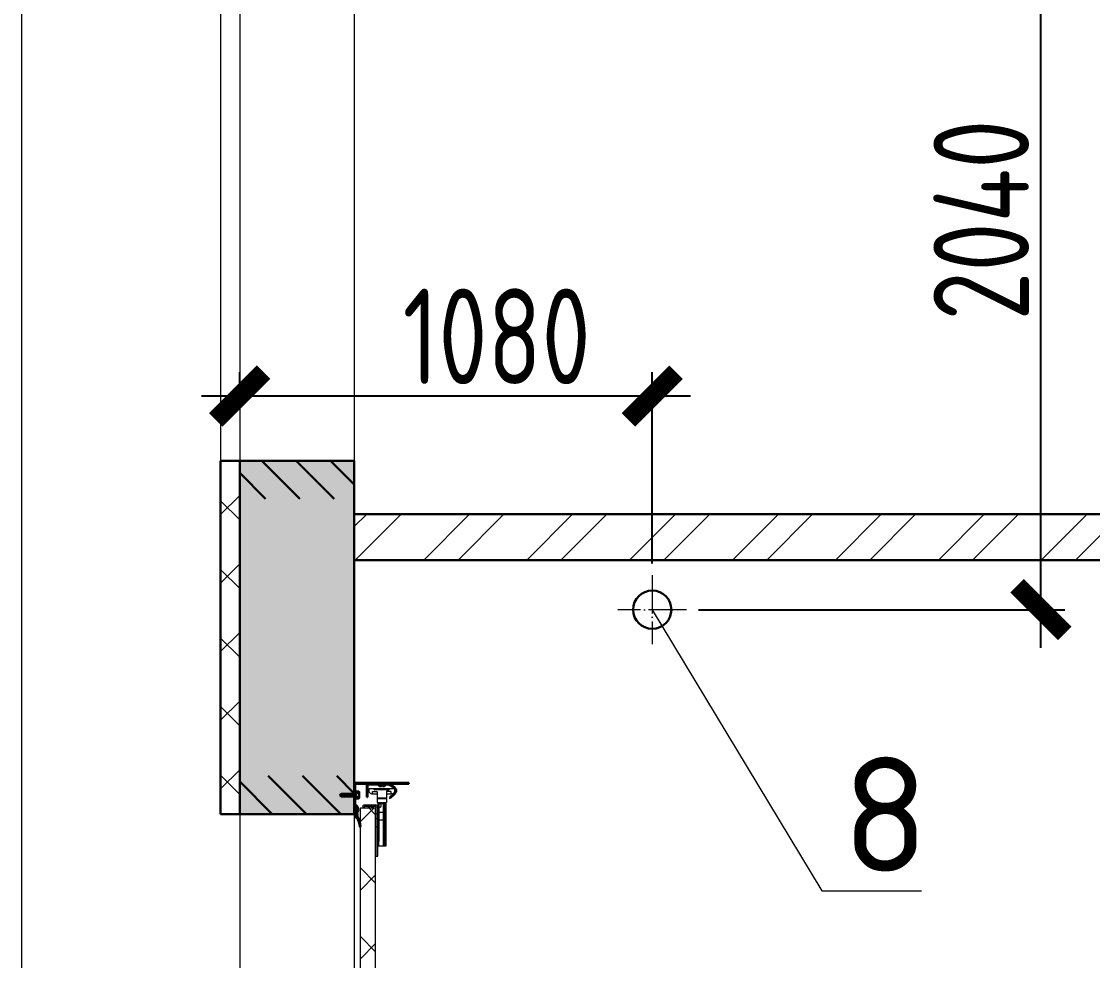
# Model space of a CAD drawing. Extents: x -965262 to 1142518, y -357520 to 71675.
# Drawn here: x 401766 to 404570, y -221560 to -219101 of the extents above; entities that cross this region are included whole.
import ezdxf

# ---------------------------------------------------------------- set-up
doc = ezdxf.new("R2010")
doc.units = 0
doc.header["$LTSCALE"] = 10
doc.linetypes.add('DOTE', pattern=[2.42, 2, -0.2, 0.02, -0.2])
doc.layers.get('0').update_dxf_attribs({"linetype": 'CONTINUOUS', "lineweight": 30})
doc.layers.get('Defpoints').update_dxf_attribs({"linetype": 'CONTINUOUS'})
doc.layers.add('DOTE', color=7, linetype='DOTE', lineweight=9)
doc.styles.add('GOST 2.304', font='isocpeur.ttf', dxfattribs={"width": 0.75, "height": 250})
doc.styles.get("Standard").update_dxf_attribs({"font": 'isocpeur.ttf', "height": 300})
doc.dimstyles.new('SPDS', dxfattribs={"dimscale": 50, "dimtxt": 2.5, "dimasz": 2.5, "dimexe": 1.25, "dimexo": 0.625, "dimtad": 1, "dimdec": 0, "dimrnd": 0.001, "dimtxsty": 'GOST 2.304', "dimblk": 'ARCHTICK', "dimblk1": 'ARCHTICK', "dimblk2": 'ARCHTICK', "dimcen": 2.5, "dimdle": 2, "dimadec": 0, "dimazin": 2, "dimtfac": 0.75, "dimtdec": 4, "dimtmove": 1, "dimatfit": 3, "dimfxl": 1, "dimtolj": 1, "dimarcsym": 0})
pattern_1 = [(135, (-398536.334, -312226.585), (-44.9012806, -44.9012806), [])]

# ---------------------------------------------------------------- blocks, each defined once
blk = doc.blocks.new('anchor.bolt')
for p, q in [((-0.07, 0), (-0.07, -0.721)), ((0.07, 0), (0.07, -0.058)), ((-0.098, -0.039), (-0.07, -0.031)), ((-0.098, -0.039), (0.094, -0.061)), ((0.07, -0.074), (-0.098, -0.039)), ((-0.098, -0.11), (-0.07, -0.101)), ((-0.098, -0.11), (0.094, -0.131)), ((0.07, -0.144), (-0.098, -0.11)), ((-0.098, -0.18), (-0.07, -0.171)), ((-0.098, -0.18), (0.094, -0.201)), ((0.07, -0.214), (-0.098, -0.18)), ((-0.098, -0.25), (-0.07, -0.242)), ((-0.098, -0.25), (0.094, -0.272)), ((0.07, -0.285), (-0.098, -0.25)), ((-0.098, -0.317), (-0.07, -0.309)), ((-0.098, -0.317), (0.094, -0.339)), ((0.07, -0.351), (-0.098, -0.317)), ((-0.098, -0.387), (-0.07, -0.379)), ((-0.098, -0.387), (0.094, -0.409)), ((0.07, -0.422), (-0.098, -0.387)), ((-0.098, -0.458), (-0.07, -0.449)), ((-0.098, -0.458), (0.094, -0.479)), ((0.07, -0.492), (-0.098, -0.458)), ((-0.098, -0.528), (-0.07, -0.52)), ((-0.098, -0.528), (0.094, -0.549)), ((0.07, -0.562), (-0.098, -0.528)), ((0.07, -0.056), (0.094, -0.061)), ((0.094, -0.061), (0.07, -0.074)), ((0.07, -0.074), (0.07, -0.128)), ((0.07, -0.127), (0.094, -0.131)), ((0.094, -0.131), (0.07, -0.144)), ((0.07, -0.144), (0.07, -0.199)), ((0.07, -0.197), (0.094, -0.201)), ((0.094, -0.201), (0.07, -0.214)), ((0.07, -0.214), (0.07, -0.269)), ((0.07, -0.267), (0.094, -0.272)), ((0.094, -0.272), (0.07, -0.285)), ((0.07, -0.281), (0.07, -0.336)), ((0.07, -0.334), (0.094, -0.339)), ((0.094, -0.339), (0.07, -0.351)), ((0.07, -0.351), (0.07, -0.406)), ((0.07, -0.404), (0.094, -0.409)), ((0.094, -0.409), (0.07, -0.422)), ((0.07, -0.422), (0.07, -0.476)), ((0.07, -0.475), (0.094, -0.479)), ((0.094, -0.479), (0.07, -0.492)), ((0.07, -0.492), (0.07, -0.547)), ((0.07, -0.545), (0.094, -0.549)), ((0.094, -0.549), (0.07, -0.562)), ((-0.087, -0.597), (-0.07, -0.594)), ((-0.087, -0.597), (0.088, -0.62)), ((0.07, -0.63), (-0.087, -0.597)), ((-0.07, -0.721), (0, -0.802)), ((-0.041, -0.624), (-0.062, -0.631)), ((-0.06, -0.638), (-0.062, -0.631)), ((-0.058, -0.728), (-0.06, -0.638)), ((0, -0.792), (-0.058, -0.728)), ((-0.008, -0.627), (-0.041, -0.624)), ((-0.032, -0.625), (0.004, -0.786)), ((-0.028, -0.626), (0.008, -0.78)), ((-0.018, -0.626), (0.014, -0.77)), ((-0.01, -0.627), (0.02, -0.76)), ((0.032, -0.691), (-0.008, -0.627)), ((0, -0.802), (0.07, -0.72)), ((0, -0.792), (0.033, -0.741)), ((0.001, -0.642), (0.026, -0.751)), ((0.012, -0.657), (0.031, -0.743)), ((0.033, -0.741), (0.032, -0.691)), ((0.07, -0.562), (0.07, -0.617)), ((0.07, -0.617), (0.088, -0.62)), ((0.088, -0.62), (0.07, -0.63)), ((0.07, -0.63), (0.07, -0.72))]:
    blk.add_line(p, q)
blk.add_arc((0.16, -0.639), 0.222, 187.9982, 219.836)
blk = doc.blocks.new('Крепеж_ворот')
at = {"lineweight": 15}
h = blk.add_hatch(dxfattribs=at)
h.set_pattern_fill('ANSI31', color=256, scale=2, angle=180)
h.set_pattern_definition([(225, (746089.599, 74802.7244), (4.49013, -4.49013), [])])
h.paths.add_polyline_path([(746087.1, 74804.1), (746087.1, 74801.6), (746091.1, 74801.6), (746094.2, 74801.9), (746094.2, 74804.1)], flags=17)
h.paths.add_polyline_path([(746116.4, 74801.6, 0.165118), (746119.9, 74802.8), (746124.2, 74806.1, -0.301689), (746131.4, 74806.6), (746134.8, 74804.7, 0.130081), (746137.5, 74803.9), (746142.2, 74803.9), (746142.2, 74806.4), (746137.5, 74806.4, -0.130081), (746136, 74806.9), (746132.6, 74808.8, 0.301689), (746122.7, 74808.1), (746118.3, 74804.7, -0.165112), (746116.4, 74804.1), (746064.1, 74804.1, -0.414223), (746061, 74807.2), (746061, 74868.5), (746059.4, 74868.5), (746059.4, 74868.8), (746059.4, 74869.5), (746059.4, 74870.5), (746059.4, 74870.7), (746059.4, 74871.7), (746059.4, 74872.2), (746059.4, 74873.2), (746059.4, 74873.9), (746059.4, 74874.7), (746059.4, 74875.6), (746059.4, 74876.1), (746059.4, 74877.1), (746059.4, 74877.4), (746059.4, 74878.3), (746059.4, 74879.1), (746059.4, 74879.4), (746061, 74879.4), (746061, 74944.5), (746058.5, 74944.5), (746058.5, 74807.2, 0.41422), (746064.1, 74801.6)])
h = blk.add_hatch(dxfattribs=at)
h.set_pattern_fill('ANSI31', color=256, scale=2, angle=90)
h.set_pattern_definition([(135, (736343.8085, 75928.334), (-4.490128, -4.490128), [])])
edge = h.paths.add_edge_path()
edge.add_ellipse((746065.1, 74838.4), major_axis=(-1.67, 1.67), ratio=1, start_angle=45, end_angle=135, ccw=False)
edge.add_line((746062.7, 74838.4), (746062.7, 74868.5))
edge.add_line((746062.7, 74868.5), (746061, 74868.5))
edge.add_line((746061, 74868.5), (746061, 74838.4))
edge.add_ellipse((746065.1, 74838.4), major_axis=(-2.89, 2.89), ratio=1, start_angle=45, end_angle=135)
edge.add_line((746065.1, 74834.3), (746096.6, 74834.3))
edge.add_line((746096.6, 74834.3), (746096.6, 74836))
edge.add_line((746096.6, 74836), (746065.1, 74836))
edge = h.paths.add_edge_path()
edge.add_ellipse((746065.1, 74890.2), major_axis=(2.89, 2.89), ratio=1, start_angle=106, end_angle=135)
edge.add_line((746061, 74890.2), (746061, 74879.4))
edge.add_line((746061, 74879.4), (746062.7, 74879.4))
edge.add_line((746062.7, 74879.4), (746062.7, 74890.4))
edge.add_ellipse((746065.1, 74890.2), major_axis=(-1.67, 1.67), ratio=1, start_angle=16, end_angle=45, ccw=False)
edge.add_line((746063, 74891.3), (746069.9, 74903.7))
edge.add_ellipse((746079.1, 74898.6), major_axis=(7.45, 7.45), ratio=1, start_angle=-3, end_angle=106, ccw=False)
edge.add_line((746086.9, 74905.7), (746097.5, 74893.9))
edge.add_line((746097.5, 74893.9), (746098.8, 74895.1))
edge.add_line((746098.8, 74895.1), (746088.2, 74906.8))
edge.add_ellipse((746079.1, 74898.6), major_axis=(8.67, 8.67), ratio=1, start_angle=-3, end_angle=106)
edge.add_line((746068.4, 74904.5), (746061.5, 74892.1))
h = blk.add_hatch(color=256, dxfattribs=at)
h.dxf.hatch_style = 1
h.paths.add_polyline_path([(746145.9, 74808.8), (746142.6, 74809.8, 0.10613), (746142.5, 74809.9), (746136.4, 74809.3, -0.181324), (746135.1, 74809.6, 0.335683), (746120.2, 74809.1, -0.119126), (746118.6, 74808.6, 0.371631), (746118, 74808.1), (746117.9, 74807.6, 0.451909), (746118.5, 74806.9, 0.124341), (746121, 74807.6, -0.343618), (746134.1, 74808.2, 0.181324), (746136.5, 74807.6), (746142.5, 74808.2, -0.110452), (746142.6, 74808.2), (746147.2, 74806.6, -0.710497), (746147.2, 74805.5), (746142.6, 74803.9), (746135.7, 74803.9, -0.178994), (746132.7, 74805, 0.369834), (746129.7, 74805, -0.178993), (746126.6, 74803.9), (746122.2, 74803.9, 0.120709), (746121.9, 74803.8), (746119.7, 74802.7, -0.017147), (746119.4, 74802.4, 0.538795), (746119.6, 74802.2), (746127.3, 74802.2, 0.207608), (746130.7, 74803.7, -0.433918), (746131.6, 74803.7, 0.207608), (746135.1, 74802.2), (746142.5, 74802.2, 0.079707), (746142.6, 74802.2), (746147.7, 74803.9, 0.461502), (746149, 74807.1, -0.250825), (746149.1, 74807.6, -0.128039), (746173.1, 74815.5, 0.416657), (746173.7, 74816.2), (746173.6, 74816.9, 0.409849), (746173, 74817.5, 0.127248)])
for p, q in [((746058.5, 74807.2), (746058.5, 74944.5)), ((746058.5, 74944.5), (746061, 74944.5)), ((746061, 74879.4), (746061, 74944.5)), ((746068.4, 74904.5), (746061.5, 74892.1)), ((746069.9, 74903.7), (746063, 74891.3)), ((746086.9, 74905.7), (746097.5, 74893.9)), ((746088.2, 74906.8), (746098.8, 74895.1)), ((746059.4, 74879.4), (746062.7, 74879.4)), ((746059.4, 74868.5), (746059.4, 74879.4)), ((746061, 74879.4), (746061, 74890.2)), ((746062.7, 74838.4), (746062.7, 74890.2)), ((746063.6, 74883), (746062.7, 74883)), ((746063.6, 74883), (746063.6, 74873.9)), ((746067.2, 74880.2), (746063.6, 74883)), ((746063.6, 74873.9), (746063.6, 74864.9)), ((746064.1, 74875.1), (746064.1, 74872.8)), ((746067.2, 74880.2), (746067.2, 74875.1)), ((746067.2, 74872.8), (746067.2, 74867.6)), ((746097.5, 74893.9), (746098.8, 74895.1)), ((746059.4, 74868.5), (746062.7, 74868.5)), ((746061, 74807.2), (746061, 74868.5)), ((746061, 74838.4), (746061, 74868.5)), ((746063.6, 74864.9), (746062.7, 74864.9)), ((746067.2, 74867.6), (746063.6, 74864.9)), ((746096.6, 74836), (746065.1, 74836)), ((746096.6, 74834.3), (746065.1, 74834.3)), ((746082.5, 74814.1), (746081.2, 74813.3)), ((746098.9, 74814.1), (746082.5, 74814.1)), ((746096.6, 74834.3), (746096.6, 74836)), ((746098.9, 74814.1), (746100.1, 74813.3)), ((746173.6, 74816.9), (746173.7, 74816.2)), ((746064.1, 74804.1), (746116.4, 74804.1)), ((746064.1, 74801.6), (746116.4, 74801.6)), ((746079, 74805.9), (746102.4, 74805.9)), ((746079, 74805.9), (746079, 74804.1)), ((746079, 74804.1), (746102.4, 74804.1)), ((746081.2, 74813.3), (746081.2, 74805.9)), ((746085.9, 74813.3), (746085.9, 74805.9)), ((746095.4, 74813.3), (746095.4, 74805.9)), ((746100.1, 74813.3), (746100.1, 74805.9)), ((746102.4, 74805.9), (746102.4, 74804.1)), ((746118.3, 74804.7), (746122.7, 74808.1)), ((746119.9, 74802.8), (746124.2, 74806.1)), ((746134.8, 74804.7), (746131.4, 74806.6)), ((746136, 74806.9), (746132.6, 74808.8)), ((746142.2, 74806.4), (746137.5, 74806.4)), ((746137.5, 74803.9), (746142.2, 74803.9)), ((746142.2, 74806.4), (746142.2, 74803.9)), ((746142.2, 74803.9), (746142.2, 74806.4)), ((746142.6, 74803.9), (746147.2, 74805.5)), ((746142.6, 74802.2), (746147.7, 74803.9))]:
    blk.add_line(p, q)
for p, q in [((746073.1, 74841.7), (746073.1, 74905.2)), ((746087.4, 74899.5), (746087.4, 74898)), ((746061, 74879.4), (746061, 74881.3)), ((746062.7, 74883), (746062.7, 74873.9)), ((746062.7, 74873.9), (746062.7, 74864.9)), ((746073.1, 74895.8), (746076.7, 74892.3)), ((746074.3, 74885.9), (746074.3, 74861)), ((746074.3, 74879.9), (746075.7, 74879.9)), ((746076.9, 74873.4), (746075.7, 74879.9)), ((746075.7, 74879.9), (746075.7, 74867)), ((746076.9, 74873.4), (746075.7, 74867)), ((746076, 74885.9), (746076, 74882.6)), ((746076.2, 74882.6), (746076.2, 74885.6)), ((746076.2, 74885.6), (746076.8, 74885.6)), ((746076.2, 74864.3), (746076.2, 74882.6)), ((746076.8, 74885.6), (746076.8, 74892)), ((746081.4, 74897.6), (746081.4, 74886.4)), ((746087.4, 74898), (746081.7, 74897.9)), ((746082.1, 74885.6), (746087.4, 74885.6)), ((746087.4, 74885.6), (746087.4, 74898)), ((746087.4, 74885.6), (746098.3, 74885.6)), ((746098.7, 74885.2), (746098.7, 74882.6)), ((746098.7, 74882.6), (746098.7, 74864.3)), ((746098.7, 74881.6), (746099.8, 74881.6)), ((746099.8, 74861.2), (746099.8, 74885.7)), ((746099.8, 74885.7), (746110.3, 74885.7)), ((746110.3, 74861.2), (746110.3, 74885.7)), ((746110.3, 74881.5), (746224.7, 74881.5)), ((746113.8, 74877.2), (746224.7, 74877.2)), ((746061, 74833.9), (746061, 74868.5)), ((746073.1, 74851), (746076.7, 74854.6)), ((746074.3, 74867), (746075.7, 74867)), ((746076, 74864.3), (746076, 74861)), ((746076.2, 74864.3), (746076.2, 74861.3)), ((746076.2, 74861.3), (746076.8, 74861.3)), ((746076.8, 74861.3), (746076.8, 74854.9)), ((746081.4, 74849.3), (746081.4, 74860.5)), ((746087.4, 74848.8), (746081.7, 74848.9)), ((746082.1, 74861.3), (746087.4, 74861.3)), ((746087.4, 74848.7), (746087.4, 74861.3)), ((746087.4, 74861.3), (746098.3, 74861.3)), ((746087.4, 74847.4), (746087.4, 74848.8)), ((746098.7, 74865.3), (746099.8, 74865.3)), ((746098.7, 74861.6), (746098.7, 74864.3)), ((746099.8, 74861.2), (746110.3, 74861.2)), ((746110.3, 74865.4), (746212.5, 74865.4)), ((746250.5, 74858.8), (746250.5, 74862.8))]:
    blk.add_line(p, q, dxfattribs=at)
at = {"lineweight": 15, "ltscale": 0.5}
for p, q in [((746076, 74885.9), (746074.3, 74885.9)), ((746076, 74861), (746074.3, 74861))]:
    blk.add_line(p, q, dxfattribs=at)
at = {"lineweight": 15, "extrusion": (-1.7375e-14, 1, 0)}
for p, q in [((746112.7, 74883.6), (746224.7, 74883.6)), ((746112.7, 74863.2), (746112.7, 74883.6)), ((746135.6, 74881.9), (746156.6, 74881.9)), ((746135.6, 74863.2), (746135.6, 74881.9)), ((746156.6, 74881.9), (746156.6, 74863.2)), ((746112.7, 74863.2), (746135.6, 74863.2)), ((746116.7, 74856.9), (746116.7, 74828.9)), ((746120.8, 74856.9), (746120.8, 74828.9)), ((746122.6, 74863.2), (746122.6, 74862.8)), ((746250.5, 74862.8), (746122.6, 74862.8)), ((746250.5, 74858.8), (746122.6, 74858.8)), ((746123.8, 74840), (746123.8, 74848.8)), ((746156.6, 74863.2), (746212.5, 74863.2)), ((746117.3, 74826.3), (746119, 74822.8)), ((746119, 74822.8), (746122.6, 74824.6)), ((746122.6, 74824.6), (746120.9, 74828))]:
    blk.add_line(p, q, dxfattribs=at)
at = {"lineweight": 15, "ltscale": 0.5, "extrusion": (-1.7375e-14, 1, 0)}
for p, q in [((746112.7, 74879.5), (746224.7, 74879.5)), ((746114.9, 74871.2), (746120.4, 74871.2)), ((746135.6, 74865.8), (746112.7, 74865.8)), ((746120.8, 74856.9), (746116.7, 74856.9)), ((746117.2, 74851.9), (746116.7, 74853.9)), ((746119.8, 74839), (746119.8, 74849.8)), ((746123.8, 74847.8), (746119.8, 74847.8)), ((746122.6, 74868.9), (746122.6, 74863.2)), ((746122.6, 74862.8), (746122.6, 74858.8)), ((746139.7, 74862.8), (746139.7, 74858.8)), ((746152.5, 74862.8), (746152.5, 74858.8)), ((746212.5, 74865.8), (746156.6, 74865.8)), ((746173.5, 74862.8), (746173.5, 74858.8)), ((746120.8, 74840.1), (746116.7, 74840.1)), ((746117.2, 74836.9), (746116.7, 74835)), ((746120.8, 74829.2), (746116.7, 74829.2)), ((746123.8, 74841), (746119.8, 74841))]:
    blk.add_line(p, q, dxfattribs=at)
at = {"lineweight": 15, "extrusion": (-2.77556e-16, -1, 0)}
for p, q in [((746224.7, 74883.6), (746224.7, 74863.3)), ((746224.7, 74865.6), (746113.8, 74865.6)), ((746128, 74865.6), (746128, 74863.3)), ((746137.6, 74865.6), (746137.6, 74863.3)), ((746164.4, 74865.6), (746164.4, 74863.3)), ((746174, 74865.6), (746174, 74863.3)), ((746200.8, 74865.6), (746200.8, 74863.3)), ((746210.4, 74865.6), (746210.4, 74863.3))]:
    blk.add_line(p, q, dxfattribs=at)
at = {"extrusion": (-1, -4.26669e-14, 0)}
for p, q in [((746117.9, 74807.6), (746118, 74808.1)), ((746136.4, 74809.3), (746142.5, 74809.9)), ((746142.5, 74808.2), (746136.5, 74807.6)), ((746142.6, 74809.8), (746145.9, 74808.8)), ((746147.2, 74806.6), (746142.6, 74808.2))]:
    blk.add_line(p, q, dxfattribs=at)
at = {"extrusion": (-1, -4.2422e-14, 1.22461e-16)}
for p, q in [((746119.5, 74802.5), (746121.9, 74803.8)), ((746127.3, 74802.2), (746119.6, 74802.2)), ((746122.2, 74803.9), (746126.6, 74803.9)), ((746142.5, 74802.2), (746135.1, 74802.2)), ((746135.7, 74803.9), (746142.5, 74803.9))]:
    blk.add_line(p, q, dxfattribs=at)
at = {"lineweight": 15}
for centre, radius, start, end in [((746079.1, 74899.5), 8.28, 0, 136.0097), ((746077, 74882.6), 0.956, 180, 270), ((746077, 74882.6), 0.75, 180, 270), ((746076.4, 74892), 0.375, 0, 45), ((746081.8, 74897.6), 0.375, 91, 180), ((746082.1, 74886.4), 0.75, 180, 270), ((746098.3, 74885.2), 0.375, 0, 90), ((746079.1, 74847.4), 8.28, 223.9903, 0), ((746077, 74864.3), 0.956, 90, 180), ((746077, 74864.3), 0.75, 90, 180), ((746076.4, 74854.9), 0.375, 315, 0), ((746082.1, 74860.5), 0.75, 90, 180), ((746081.8, 74849.3), 0.375, 180, 269), ((746098.3, 74861.6), 0.375, 270, 0), ((746122.6, 74856.9), 5.92, 90, 180), ((746122.6, 74856.9), 1.87, 90, 180), ((746128.6, 74855.4), 8.15, 194.9986, 233.9214), ((746122.6, 74828.9), 5.92, 180, 199.6464), ((746128.6, 74833.4), 8.15, 126.0786, 165.0014), ((746122.6, 74828.9), 1.87, 180, 185.5313)]:
    blk.add_arc(centre, radius, start, end, dxfattribs=at)
at = {"lineweight": 15, "ltscale": 0.5}
for centre, radius, start, end in [((746119.4, 74852.5), 2.25, 195, 270), ((746119.4, 74849.8), 0.375, 0, 90), ((746119.4, 74836.4), 2.25, 90, 165), ((746119.4, 74839), 0.375, 270, 0)]:
    blk.add_arc(centre, radius, start, end, dxfattribs=at)
for centre, radius, start, end in [((746082.1, 74803.7), 10.4, 68.2753, 87.8782), ((746090.7, 74797.9), 16.2, 73.306, 107.292), ((746099.2, 74803.7), 10.4, 92.1218, 111.7247), ((746176.2, 74760.8), 56.8, 93.2805, 122.2878), ((746176.3, 74765.4), 50.3, 93.6593, 122.8448), ((746173, 74816.9), 0.6, 4.1357, 93.2805), ((746173.1, 74816.1), 0.6, 273.6593, 4.1357), ((746064.1, 74807.2), 5.62, 180, 270), ((746064.1, 74807.2), 3.11, 180, 270), ((746116.4, 74807.2), 3.11, 270, 307.5043), ((746116.4, 74807.2), 5.62, 270, 307.5043), ((746118.5, 74807.5), 0.586, 173.2711, 270.547), ((746118.6, 74808), 0.586, 91.7247, 173.2711), ((746118.5, 74812.1), 5.21, 270.547, 298.8983), ((746118.4, 74812.1), 3.52, 271.7247, 298.8983), ((746128, 74799.4), 12.4, 54.8903, 129.1143), ((746128, 74799.4), 10.7, 54.8903, 130.7448), ((746128.2, 74801), 8.97, 60.3534, 127.5043), ((746128.2, 74801), 8.97, 60.3534, 127.5043), ((746128.2, 74801), 8.97, 60.3534, 127.5043), ((746128.2, 74801), 6.46, 60.3534, 127.5043), ((746136.2, 74811.1), 3.54, 234.8903, 276), ((746137.5, 74809.6), 5.62, 240.3534, 270), ((746136.2, 74811.1), 1.86, 234.8903, 276), ((746137.5, 74809.6), 3.11, 240.3534, 270), ((746142.5, 74809.6), 0.292, 71.7675, 96), ((746142.5, 74807.9), 0.292, 70.7873, 96), ((746147, 74806), 0.562, 289.2127, 70.7873), ((746147, 74806), 2.25, 288.2291, 27.3228), ((746149.6, 74807.3), 0.586, 151, 207.3228)]:
    blk.add_arc(centre, radius, start, end)
at = {"extrusion": (-1.22461e-16, -5.20252e-30, -1)}
for centre, radius, start, end in [((-746119.6, 74802.4), 0.187, 270, 62.4687), ((-746122.2, 74803.3), 0.586, 62.4687, 90), ((-746126.6, 74808.6), 4.69, 229.4077, 270), ((-746127.3, 74806.9), 4.69, 223.0863, 270), ((-746131.2, 74803.2), 2.32, 49.4077, 130.5923), ((-746131.2, 74803.2), 0.637, 43.0863, 136.9137), ((-746135.1, 74806.9), 4.69, 270, 316.9137), ((-746135.7, 74808.6), 4.69, 270, 310.5923), ((-746142.5, 74804.2), 0.292, 250.7873, 270), ((-746142.5, 74802.5), 0.292, 251.7709, 270)]:
    blk.add_arc(centre, radius, start, end, dxfattribs=at)
at = {"extrusion": (0, 0, -1)}
for centre, major_axis, start_param, end_param in [((746079.1, 74898.6), (8.67, 8.67), 4.433136, 6.335545), ((746079.1, 74898.6), (7.45, 7.45), 4.433136, 6.335545), ((746065.1, 74890.2), (2.89, 2.89), 3.926991, 4.433136), ((746065.1, 74890.2), (-1.67, 1.67), 5.497787, 6.003933), ((746065.1, 74838.4), (-2.89, 2.89), 3.926991, 5.497787), ((746065.1, 74838.4), (-1.67, 1.67), 3.926991, 5.497787)]:
    blk.add_ellipse(centre, major_axis=major_axis, ratio=1, start_param=start_param, end_param=end_param, dxfattribs=at)
for points in [[(746067.2, 74875.1), (746065.9, 74875.1), (746064.1, 74875.1)], [(746064.1, 74872.8), (746065.9, 74872.8), (746067.2, 74872.8)]]:
    blk.add_rational_spline(points, [1, 1.01284142743, 1], degree=2)
at = {"lineweight": 15, "ltscale": 0.5}
for points, knots in [([(746114.9, 74871.2), (746114.7, 74871.2), (746114.4, 74871.2), (746113.8, 74871.5), (746113.6, 74871.6), (746113.2, 74872), (746113, 74872.3), (746112.8, 74872.8), (746112.7, 74873.1), (746112.7, 74873.4)], [0.37141352, 0.37141352, 0.37141352, 0.37141352, 0.39402571, 0.39402571, 0.41663789, 0.41663789, 0.43959523, 0.43959523, 0.46255257, 0.46255257, 0.46255257, 0.46255257]), ([(746122.6, 74868.9), (746122.6, 74869.2), (746122.6, 74869.5), (746122.3, 74870.1), (746122.2, 74870.3), (746121.8, 74870.7), (746121.5, 74870.9), (746121, 74871.1), (746120.7, 74871.2), (746120.4, 74871.2)], [0.28027447, 0.28027447, 0.28027447, 0.28027447, 0.30323181, 0.30323181, 0.32618916, 0.32618916, 0.34880134, 0.34880134, 0.37141352, 0.37141352, 0.37141352, 0.37141352])]:
    blk.add_open_spline(points, degree=3, knots=knots, dxfattribs=at)
at = {"lineweight": 15}
for points in [[(746117.1, 74826.9), (746117.1, 74826.7), (746117.2, 74826.5), (746117.3, 74826.3)], [(746120.9, 74828), (746120.9, 74828.2), (746120.8, 74828.5), (746120.8, 74828.7)]]:
    blk.add_open_spline(points, degree=3, dxfattribs=at)
at = {"xscale": -50.80000000000001, "yscale": 50.80000000000001, "zscale": 50.80000000000001}
blk.add_blockref('anchor.bolt', (746090.7, 74804.1), dxfattribs=at)
blk = doc.blocks.new('_ArchTick')
at = {"color": 0, "linetype": 'ByBlock', "lineweight": 0, "const_width": 0.4}
blk.add_lwpolyline([(-0.5, -0.5), (0.5, 0.5)], dxfattribs=at)
blk = doc.blocks.new('*D1899')
at = {"color": 0, "lineweight": -2, "ltscale": 100, "transparency": 16777216}
for p, q in [((402337.2, -220050.4), (402337.2, -220019.2)), ((403417.2, -220519.6), (403417.2, -220019.2)), ((403517.2, -220081.7), (402237.2, -220081.7))]:
    blk.add_line(p, q, dxfattribs=at)
at = {"layer": 'Defpoints', "color": 0, "lineweight": 15, "ltscale": 100, "transparency": 16777216}
for p in [(402337.2, -220081.7), (402337.2, -220081.7), (403417.2, -220550.9)]:
    blk.add_point(p, dxfattribs=at)
at = {"color": 0, "lineweight": -2, "ltscale": 100, "transparency": 16777216, "xscale": 125, "yscale": 125, "zscale": 125, "rotation": 180}
blk.add_blockref('_ArchTick', (402337.2, -220081.7), dxfattribs=at)
at = {"color": 0, "lineweight": -2, "ltscale": 100, "transparency": 16777216, "xscale": 125, "yscale": 125, "zscale": 125}
blk.add_blockref('_ArchTick', (403417.2, -220081.7), dxfattribs=at)
at = {"color": 0, "lineweight": 15, "ltscale": 100, "transparency": 16777216, "insert": (403009.8, -219925.4), "char_height": 250, "attachment_point": 5, "style": 'GOST 2.304', "bg_fill": 3, "box_fill_scale": 1.1, "bg_fill_color": 256, "bg_fill_true_color": 13158600, "bg_fill_transparency": 0}
blk.add_mtext('\\A1;1080', dxfattribs=at)
blk = doc.blocks.new('*D1889')
at = {"color": 0, "lineweight": -2, "ltscale": 100, "transparency": 16777216}
for p, q in [((404434.6, -220740.9), (404434.6, -218500.9)), ((404403.4, -218600.9), (404372.1, -218600.9)), ((403538.5, -220640.9), (404497.1, -220640.9))]:
    blk.add_line(p, q, dxfattribs=at)
at = {"layer": 'Defpoints', "color": 0, "lineweight": 15, "ltscale": 100, "transparency": 16777216}
for p in [(404434.6, -218600.9), (404434.6, -218600.9), (403507.2, -220640.9)]:
    blk.add_point(p, dxfattribs=at)
at = {"color": 0, "lineweight": -2, "ltscale": 100, "transparency": 16777216, "xscale": 125, "yscale": 125, "zscale": 125}
for p, rotation in [((404434.6, -218600.9), 90), ((404434.6, -220640.9), 270)]:
    blk.add_blockref('_ArchTick', p, dxfattribs=dict(at, rotation=rotation))
at = {"color": 0, "lineweight": 15, "ltscale": 100, "transparency": 16777216, "insert": (404278.4, -219620.9), "char_height": 250, "attachment_point": 5, "rotation": 90, "style": 'GOST 2.304', "bg_fill": 3, "box_fill_scale": 1.1, "bg_fill_color": 256, "bg_fill_true_color": 13158600, "bg_fill_transparency": 0}
blk.add_mtext('\\A1;2040', dxfattribs=at)

msp = doc.modelspace()

# ---------------------------------------------------------------- hatches: boundary and pattern name
at = {"lineweight": 15}
h = msp.add_hatch(dxfattribs=at)
h.set_pattern_fill('ANSI35', scale=40)
h.set_pattern_definition([(45, (434942.45, -206431.67), (-179.6051, 179.6051), []), (45, (435122.06, -206431.67), (-179.6051, 179.6051), [317.5, -63.5, 0, -63.5])])
h.paths.add_polyline_path([(436286.4, -206300.9), (433837.4, -206300.9), (433837.4, -206600.9), (436286.4, -206600.9)])
h.paths.add_polyline_path([(409837.4, -206300.9), (406837.4, -206300.9), (406837.4, -206600.9), (409837.4, -206600.9)])
h.paths.add_polyline_path([(415837.4, -206300.9), (412837.4, -206300.9), (412837.4, -206600.9), (415837.4, -206600.9)])
h.paths.add_polyline_path([(421837.4, -206300.9), (418837.4, -206300.9), (418837.4, -206600.9), (421837.4, -206600.9)])
h.paths.add_polyline_path([(427837.4, -206300.9), (424837.4, -206300.9), (424837.4, -206600.9), (427837.4, -206600.9)])
h.paths.add_polyline_path([(436286.4, -206300.9), (430837.4, -206300.9), (430837.4, -206600.9), (436286.4, -206600.9)])
h.paths.add_polyline_path([(438337.2, -206300.9), (437486.4, -206300.9), (437486.4, -206600.9), (438337.2, -206600.9)])
h.paths.add_polyline_path([(438337.2, -230700.9), (438337.2, -230600.9), (438037.2, -230600.9), (438037.2, -230600.9), (437637.2, -230600.9), (436837.2, -230600.9), (436837.2, -230900.9), (438337.2, -230900.9)])
h.paths.add_polyline_path([(433837.2, -230600.9), (433837.2, -230950.9), (430837.2, -230950.9), (430837.2, -230600.9)])
h.paths.add_polyline_path([(427837.2, -230600.9), (426537.2, -230600.9), (426537.2, -230600.9), (426137.2, -230600.9), (424837.2, -230600.9), (424837.2, -230900.9), (427837.2, -230900.9)])
h.paths.add_polyline_path([(421837.2, -230600.9), (420537.2, -230600.9), (420537.2, -230600.9), (420137.2, -230600.9), (418837.2, -230600.9), (418837.2, -230900.9), (421837.2, -230900.9)])
h.paths.add_polyline_path([(415837.2, -230600.9), (414537.2, -230600.9), (414537.2, -230600.9), (414137.2, -230600.9), (412837.2, -230600.9), (412837.2, -230900.9), (415837.2, -230900.9)])
h.paths.add_polyline_path([(409837.2, -230600.9), (408537.2, -230600.9), (408537.2, -230600.9), (408137.2, -230600.9), (406837.2, -230600.9), (406837.2, -230900.9), (409837.2, -230900.9)])
h.paths.add_polyline_path([(403837.2, -230600.9), (403037.2, -230600.9), (403037.2, -230600.9), (402637.2, -230600.9), (402337.2, -230784.8), (402337.2, -230900.9), (403837.2, -230900.9)])
h.paths.add_polyline_path([(402637.2, -220250.9), (402337.2, -220250.9), (402337.2, -221175.9), (402637.2, -221175.9), (402637.2, -221175.9)])
h.paths.add_polyline_path([(402637.2, -217400.9), (402337.2, -217400.9), (402337.2, -219050.9), (402637.2, -219050.9)])
h.paths.add_polyline_path([(402637.2, -216200.9), (402287.2, -216200.9), (402287.2, -214550.9), (402637.2, -214550.9)])
h.paths.add_polyline_path([(402637.2, -211700.9), (402337.2, -211700.9), (402337.2, -213350.9), (402637.2, -213350.9)])
h.paths.add_polyline_path([(402637.2, -208850.9), (402337.2, -208850.9), (402337.2, -210500.9), (402637.2, -210500.9)])
h.paths.add_polyline_path([(402337.2, -216200.9), (402287.2, -216200.9), (402287.2, -214550.9), (402337.2, -214550.9)])
h.paths.add_polyline_path([(402637.2, -230600.9), (402337.2, -230784.8), (402337.2, -229100.7), (402637.2, -229100.7)])
h.paths.add_polyline_path([(402337.2, -226100.7), (402337.2, -224175.9), (402637.2, -224175.9), (402637.2, -226100.7)])
h.paths.add_polyline_path([(402337.2, -207650.9), (402337.2, -206300.9), (403837.4, -206300.9), (403837.4, -206600.9), (402637.2, -206601.7), (402637.2, -207650.9)])
h.paths.add_polyline_path([(430837.2, -230900.9), (433837.2, -230900.9), (433837.2, -230950.9), (430837.2, -230950.9)])
h = msp.add_hatch(dxfattribs=at)
h.set_pattern_fill('ANSI32', scale=20)
h.set_pattern_definition([(45, (1148980.3, -224380.66), (-134.70384, 134.70384), []), (45, (1149070.1, -224380.66), (-134.70384, 134.70384), [])])
h.paths.add_polyline_path([(408537.2, -220390.9), (407136.8, -220390.9), (407136.8, -220260.9), (407016.8, -220260.9), (407016.8, -220390.9), (402637.2, -220390.9), (402637.2, -220510.9), (408287.2, -220510.9), (408287.2, -220770.9), (408537.2, -220770.9)], flags=17)
h.paths.add_polyline_path([(408537.2, -220390.9), (407137.2, -220390.9), (407137.2, -220260.9), (407017.2, -220260.9), (407017.2, -220390.9), (402637.2, -220390.9), (402637.2, -220510.9), (408287.2, -220510.9), (408287.2, -220770.9), (408537.2, -220770.9)], flags=16)
h.paths.add_polyline_path([(429527.2, -217000.9), (429397.2, -217000.9), (429397.2, -217130.9), (429527.2, -217130.9)], flags=17)
h.paths.add_polyline_path([(429527.2, -217000.9), (429397.2, -217000.9), (429397.2, -217130.9), (429527.2, -217130.9)], flags=16)
h.paths.add_polyline_path([(433857.2, -228080.9), (433737.2, -228080.9), (433737.2, -228370.9), (433857.2, -228370.9)], flags=17)
h.paths.add_polyline_path([(403037.2, -212420.8), (403037.2, -212300.9), (405586.8, -212300.9), (405586.8, -212420.9), (405456.8, -212420.9), (405456.8, -213470.8), (405336.8, -213470.8), (405336.8, -212420.9), (403037.2, -212420.9)])
h.paths.add_polyline_path([(407016.8, -212550.9), (407016.8, -212420.9), (406496.8, -212420.9), (406496.8, -212300.9), (407016.8, -212300.9), (407016.8, -208500.9), (407136.8, -208503.5), (407136.8, -208630.9), (407266.8, -208630.9), (407266.8, -208750.9), (407136.8, -208750.9), (407136.8, -212550.9), (407016.8, -212550.9)])
h.paths.add_polyline_path([(407016.8, -213470.8), (407016.8, -213090.9), (407136.8, -213090.9), (407136.8, -213470.8)])
h.paths.add_polyline_path([(407016.8, -214760.7), (407016.8, -214380.8), (407136.8, -214380.8), (407136.8, -214760.7), (407016.8, -214760.7)])
h.paths.add_polyline_path([(402637.2, -215550.9), (402637.2, -215430.9), (405336.8, -215430.9), (405336.8, -214380.8), (405456.8, -214380.8), (405456.8, -215430.7), (405586.8, -215430.9), (405586.8, -215550.8), (402637.2, -215550.8)])
h.paths.add_polyline_path([(407016.8, -215680.8), (407016.8, -215550.8), (406497.1, -215550.8), (406497.1, -215430.9), (407016.8, -215430.9), (407016.8, -215300.7), (407136.8, -215300.7), (407136.8, -215680.8), (407016.8, -215680.8)])
h.paths.add_polyline_path([(406886.8, -218160.7), (406886.8, -217780.7), (407136.8, -217780.7), (407136.8, -218160.7)])
h.paths.add_polyline_path([(402637.2, -220510.9), (402637.2, -220390.9), (407017.7, -220390.9), (407017.7, -220260.9), (407136.8, -220260.6), (407137.7, -220390.9), (408537.2, -220390.9), (408537.2, -220770.9), (408287.2, -220770.9), (408287.2, -220510.9), (402637.2, -220510.9)])
h.paths.add_polyline_path([(403036.8, -224500.9), (403037.2, -224380.9), (408137.2, -224380.9), (408137.2, -224500.9), (403037.2, -224500.9)])
h.paths.add_polyline_path([(408287.2, -224300.9), (408287.2, -223780.9), (408537.2, -223780.9), (408537.2, -224300.9)])
h.paths.add_polyline_path([(407016.8, -207300.9), (407016.8, -206600.9), (407136.8, -206600.9), (407136.8, -207300.9)])
h.paths.add_polyline_path([(408176.8, -208750.9), (408176.8, -208630.9), (408592.3, -208630.9), (408592.3, -208750.9)])
h.paths.add_polyline_path([(411082.3, -208750.9), (411082.3, -208630.9), (411589.7, -208630.9), (411592.2, -208750.9)])
h.paths.add_polyline_path([(414082.3, -208750.9), (414082.3, -208630.9), (414592.2, -208630.9), (414592.2, -208750.9)])
h.paths.add_polyline_path([(417082.3, -208750.9), (417082.3, -208630.9), (417592.2, -208630.9), (417592.2, -208750.9)])
h.paths.add_polyline_path([(420082.3, -208750.9), (420082.3, -208630.9), (420592.2, -208630.9), (420592.2, -208750.9)])
h.paths.add_polyline_path([(423082.3, -208750.9), (423082.3, -208630.9), (423592.2, -208630.9), (423592.2, -208750.9)])
h.paths.add_polyline_path([(426082.3, -208750.9), (426082.3, -208630.9), (426592.2, -208630.9), (426592.2, -208750.9)])
h.paths.add_polyline_path([(429147.2, -208750.9), (429147.2, -208630.9), (429527.2, -208630.9), (429527.2, -208750.9), (429397.2, -208750.9), (429397.2, -209010.9), (429277.2, -209010.9), (429277.2, -208750.9)])
h.paths.add_polyline_path([(432082.3, -208750.9), (432082.3, -208630.9), (432592.2, -208630.9), (432592.2, -208750.9)])
h.paths.add_polyline_path([(435147.2, -208750.9), (435147.2, -208630.9), (438337.2, -208630.9), (438337.2, -208750.9)])
h.paths.add_polyline_path([(429277.2, -211505.9), (429277.2, -211125.9), (429527.2, -211125.9), (429527.2, -211505.9)])
h.paths.add_polyline_path([(429277.2, -214000.9), (429277.2, -213620.9), (429527.2, -213620.9), (429527.2, -214000.9)])
h.paths.add_polyline_path([(429277.2, -217380.9), (429277.2, -217000.9), (429527.2, -217000.9), (429527.2, -217250.9), (429397.2, -217250.9), (429397.2, -217380.9)])
h.paths.add_polyline_path([(430577.2, -217250.9), (430577.2, -217130.9), (430957.2, -217130.9), (430957.2, -217250.9)])
h.paths.add_polyline_path([(432007.2, -217250.9), (432007.2, -217130.9), (432257.2, -217130.9), (432257.2, -218300.9), (432137.2, -218300.9), (432137.2, -217250.9)])
h.paths.add_polyline_path([(432537.2, -218900.9), (432537.2, -218780.9), (437637.2, -218780.9), (437637.2, -218900.9)])
h.paths.add_polyline_path([(438037.2, -218900.9), (438037.2, -218780.9), (438337.2, -218780.9), (438337.2, -218900.9)])
h.paths.add_polyline_path([(432007.2, -222240.9), (432007.2, -222120.9), (432137.2, -222120.9), (432137.2, -220965.9), (432257.2, -220965.9), (432257.2, -222120.9), (438337.2, -222120.9), (438337.2, -222240.9)])
h.paths.add_polyline_path([(432137.2, -220055.9), (432137.2, -218900.9), (432257.2, -218900.9), (432257.2, -220055.9)])
h.paths.add_polyline_path([(429277.2, -219875.9), (429277.2, -219495.9), (429527.2, -219495.9), (429527.2, -219875.9)])
h.paths.add_polyline_path([(429277.2, -222240.9), (429277.2, -221990.9), (429397.2, -221990.9), (429397.2, -222120.9), (431097.2, -222120.9), (431097.2, -222240.9)])
h.paths.add_polyline_path([(438037.2, -224420.9), (438037.3, -224300.9), (438337.2, -224300.9), (438337.2, -224420.9), (438037.2, -224420.9)])
h.paths.add_polyline_path([(438037.2, -224900.9), (438037.2, -224780.9), (438337.2, -224780.9), (438337.3, -224900.9), (438037.3, -224900.9)])
h.paths.add_polyline_path([(433737.2, -228370.9), (433737.2, -225060.9), (436437.2, -225060.9), (436437.2, -226280.9), (438337.2, -226280.9), (438337.2, -226400.9), (436317.2, -226400.9), (436317.2, -225180.9), (433857.2, -225180.9), (433857.2, -228370.9)])
h.paths.add_polyline_path([(431756.8, -229530.9), (431756.8, -229410.9), (433737.2, -229410.9), (433737.2, -229280.9), (433857.2, -229280.9), (433857.2, -229530.9), (431756.8, -229530.9)])
h.paths.add_polyline_path([(431636.8, -230600.9), (431636.8, -229790.9), (431756.8, -229790.9), (431756.8, -230600.9)])
h.paths.add_polyline_path([(407017.7, -220390.9), (407017.2, -220390.9), (407017.2, -220260.9), (407017.7, -220260.9)], flags=16)
h.paths.add_polyline_path([(407137.7, -220390.9), (407137.2, -220390.9), (407137.2, -220260.9), (407137.7, -220260.9)], flags=16)
h.paths.add_polyline_path([(433857.2, -228080.9), (433737.2, -228080.9), (433737.2, -228070.9), (433857.2, -228070.9)], flags=17)
h = msp.add_hatch(dxfattribs=at)
h.set_pattern_fill('ANSI37', scale=40, angle=90)
h.set_pattern_definition([(135, (347794.75, -221720.88), (-89.80256, -89.80256), []), (225, (347794.75, -221720.88), (89.80256, -89.80256), [])])
h.paths.add_polyline_path([(402337.2, -220250.9), (402287.2, -220250.9), (402287.2, -221175.9), (402337.2, -221175.9), (402337.2, -221175.9)])
h = msp.add_hatch()
h.set_pattern_fill('ANSI31', scale=20, angle=90)
h.set_pattern_definition(pattern_1)
h.paths.add_polyline_path([(402337.2, -220250.9), (402637.2, -220250.9), (402637.2, -220350.9), (402337.2, -220350.9)])
h = msp.add_hatch()
h.set_pattern_fill('ANSI31', scale=20, angle=90)
h.set_pattern_definition(pattern_1)
h.paths.add_polyline_path([(402337.2, -221075.9), (402637.2, -221075.9), (402637.2, -221175.9), (402337.2, -221175.9)])
h = msp.add_hatch(dxfattribs=at)
h.set_pattern_fill('ANSI37', scale=40)
h.set_pattern_definition([(45, (-398536.33, -312226.59), (-89.802561, 89.802561), []), (135, (-398536.33, -312226.59), (-89.802561, -89.802561), [])])
h.paths.add_polyline_path([(402693.1, -221159.5), (402653.1, -221159.5), (402653.1, -224192.2), (402693.1, -224192.2)])

# ---------------------------------------------------------------- linework, layer by layer
at = {"color": 5, "lineweight": 15, "ltscale": 10, "extrusion": (1, 0, 0)}
msp.add_line((401765.8, -215667.4, 13061.6), (401765.8, -231471.6, 13061.6), dxfattribs=at)
at = {"color": 7, "lineweight": 15}
for p, q in [((402287.2, -219050.9, 11223.1), (402287.2, -220250.9, 11223.1)), ((402337.2, -219050.9, 11223.1), (402337.2, -220250.9, 11223.1)), ((402637.2, -219050.9, 11223.1), (402637.2, -220250.9, 11223.1)), ((402653.1, -224192.2, 11223.1), (402653.1, -221159.5, 11223.1)), ((402653.1, -221159.5, 11223.1), (402693.1, -221159.5, 11223.1)), ((402693.1, -224192.2, 11223.1), (402693.1, -221159.5, 11223.1)), ((402637.2, -221175.9, 11223.1), (402637.2, -224175.9, 11223.1))]:
    msp.add_line(p, q, dxfattribs=at)
at = {"color": 7}
for p, q in [((402637.2, -220250.9, 11223.1), (402287.2, -220250.9, 11223.1)), ((402287.2, -220250.9, 11223.1), (402287.2, -221175.9, 11223.1)), ((402337.2, -220250.9, 11223.1), (402337.2, -221175.9, 11223.1)), ((402637.2, -220250.9, 11223.1), (402637.2, -221175.9, 11223.1)), ((402637.2, -220510.9, 11223.1), (402637.2, -220390.9, 11223.1)), ((402637.2, -220390.9, 11223.1), (407016.8, -220390.9, 11223.1)), ((408287.2, -220510.9, 11223.1), (402637.2, -220510.9, 11223.1)), ((402637.2, -220510.9, 11223.1), (402637.2, -220510.9, 11223.1)), ((402287.2, -221175.9, 11223.1), (402637.2, -221175.9, 11223.1))]:
    msp.add_line(p, q, dxfattribs=at)
at = {"lineweight": 15, "ltscale": 100, "extrusion": (0, 1, 0), "elevation": -221377}
msp.add_lwpolyline([(-403861.1, 9801.8), (-404122.2, 9801.8)], dxfattribs=at)
at = {"color": 5, "ltscale": 100}
msp.add_circle((403417.2, -220640.9, 9801.8), 50, dxfattribs=at)
at = {"color": 7}
for points in [[(402708.4, -221099.7, 9444.6), (402708.4, -221101.5, 9444.6), (402708.4, -221102.8, 9444.6)], [(402708.4, -221099.7, 9444.6), (402708.4, -221101.5, 9444.6), (402708.4, -221102.8, 9444.6)], [(402708.4, -221099.7, 9444.6), (402708.4, -221101.5, 9444.6), (402708.4, -221102.8, 9444.6)], [(402708.4, -221099.7, 9444.6), (402708.4, -221101.5, 9444.6), (402708.4, -221102.8, 9444.6)], [(402708.4, -221099.7, 9444.6), (402708.4, -221101.5, 9444.6), (402708.4, -221102.8, 9444.6)], [(402708.4, -221099.7, 9444.6), (402708.4, -221101.5, 9444.6), (402708.4, -221102.8, 9444.6)], [(402708.4, -221099.7, 9444.6), (402708.4, -221101.5, 9444.6), (402708.4, -221102.8, 9444.6)], [(402708.4, -221099.7, 9444.6), (402708.4, -221101.5, 9444.6), (402708.4, -221102.8, 9444.6)], [(402708.4, -221099.7, 9444.6), (402708.4, -221101.5, 9444.6), (402708.4, -221102.8, 9444.6)], [(402708.4, -221099.7, 9444.6), (402708.4, -221101.5, 9444.6), (402708.4, -221102.8, 9444.6)], [(402708.4, -221099.7, 9444.6), (402708.4, -221101.5, 9444.6), (402708.4, -221102.8, 9444.6)], [(402708.4, -221099.7, 9444.6), (402708.4, -221101.5, 9444.6), (402708.4, -221102.8, 9444.6)], [(402708.4, -221099.7, 9444.6), (402708.4, -221101.5, 9444.6), (402708.4, -221102.8, 9444.6)], [(402708.4, -221099.7, 9444.6), (402708.4, -221101.5, 9444.6), (402708.4, -221102.8, 9444.6)], [(402708.4, -221099.7, 9444.6), (402708.4, -221101.5, 9444.6), (402708.4, -221102.8, 9444.6)], [(402708.4, -221099.7, 9444.6), (402708.4, -221101.5, 9444.6), (402708.4, -221102.8, 9444.6)], [(402708.4, -221099.7, 9444.6), (402708.4, -221101.5, 9444.6), (402708.4, -221102.8, 9444.6)], [(402708.4, -221099.7, 9444.6), (402708.4, -221101.5, 9444.6), (402708.4, -221102.8, 9444.6)], [(402708.4, -221099.7, 9444.6), (402708.4, -221101.5, 9444.6), (402708.4, -221102.8, 9444.6)], [(402708.4, -221099.7, 9444.6), (402708.4, -221101.5, 9444.6), (402708.4, -221102.8, 9444.6)], [(402708.4, -221099.7, 9444.6), (402708.4, -221101.5, 9444.6), (402708.4, -221102.8, 9444.6)], [(402708.4, -221099.7, 9444.6), (402708.4, -221101.5, 9444.6), (402708.4, -221102.8, 9444.6)], [(402708.4, -221099.7, 9444.6), (402708.4, -221101.5, 9444.6), (402708.4, -221102.8, 9444.6)], [(402708.4, -221099.7, 9444.6), (402708.4, -221101.5, 9444.6), (402708.4, -221102.8, 9444.6)], [(402708.4, -221099.7, 9444.6), (402708.4, -221101.5, 9444.6), (402708.4, -221102.8, 9444.6)], [(402708.4, -221099.7, 9444.6), (402708.4, -221101.5, 9444.6), (402708.4, -221102.8, 9444.6)], [(402708.4, -221099.7, 9444.6), (402708.4, -221101.5, 9444.6), (402708.4, -221102.8, 9444.6)], [(402708.4, -221099.7, 9444.6), (402708.4, -221101.5, 9444.6), (402708.4, -221102.8, 9444.6)], [(402708.4, -221099.7, 9444.6), (402708.4, -221101.5, 9444.6), (402708.4, -221102.8, 9444.6)], [(402708.4, -221099.7, 9444.6), (402708.4, -221101.5, 9444.6), (402708.4, -221102.8, 9444.6)], [(402708.4, -221099.7, 9444.6), (402708.4, -221101.5, 9444.6), (402708.4, -221102.8, 9444.6)], [(402708.4, -221099.7, 9444.6), (402708.4, -221101.5, 9444.6), (402708.4, -221102.8, 9444.6)], [(402708.4, -221099.7, 9444.6), (402708.4, -221101.5, 9444.6), (402708.4, -221102.8, 9444.6)], [(402708.4, -221099.7, 9444.6), (402708.4, -221101.5, 9444.6), (402708.4, -221102.8, 9444.6)], [(402708.4, -221099.7, 9444.6), (402708.4, -221101.5, 9444.6), (402708.4, -221102.8, 9444.6)], [(402708.4, -221099.7, 9444.6), (402708.4, -221101.5, 9444.6), (402708.4, -221102.8, 9444.6)], [(402708.4, -221099.7, 9444.6), (402708.4, -221101.5, 9444.6), (402708.4, -221102.8, 9444.6)], [(402708.4, -221099.7, 9444.6), (402708.4, -221101.5, 9444.6), (402708.4, -221102.8, 9444.6)], [(402708.4, -221099.7, 9444.6), (402708.4, -221101.5, 9444.6), (402708.4, -221102.8, 9444.6)], [(402708.4, -221099.7, 9444.6), (402708.4, -221101.5, 9444.6), (402708.4, -221102.8, 9444.6)], [(402708.4, -221099.7, 9444.6), (402708.4, -221101.5, 9444.6), (402708.4, -221102.8, 9444.6)], [(402708.4, -221099.7, 9444.6), (402708.4, -221101.5, 9444.6), (402708.4, -221102.8, 9444.6)], [(402708.4, -221099.7, 9444.6), (402708.4, -221101.5, 9444.6), (402708.4, -221102.8, 9444.6)], [(402708.4, -221099.7, 9444.6), (402708.4, -221101.5, 9444.6), (402708.4, -221102.8, 9444.6)], [(402708.4, -221099.7, 9444.6), (402708.4, -221101.5, 9444.6), (402708.4, -221102.8, 9444.6)], [(402708.4, -221099.7, 9444.6), (402708.4, -221101.5, 9444.6), (402708.4, -221102.8, 9444.6)], [(402708.4, -221099.7, 9444.6), (402708.4, -221101.5, 9444.6), (402708.4, -221102.8, 9444.6)], [(402708.4, -221099.7, 9444.6), (402708.4, -221101.5, 9444.6), (402708.4, -221102.8, 9444.6)], [(402708.4, -221099.7, 9444.6), (402708.4, -221101.5, 9444.6), (402708.4, -221102.8, 9444.6)], [(402708.4, -221099.7, 9444.6), (402708.4, -221101.5, 9444.6), (402708.4, -221102.8, 9444.6)], [(402708.4, -221099.7, 9444.6), (402708.4, -221101.5, 9444.6), (402708.4, -221102.8, 9444.6)], [(402708.4, -221099.7, 9444.6), (402708.4, -221101.5, 9444.6), (402708.4, -221102.8, 9444.6)], [(402708.4, -221099.7, 9444.6), (402708.4, -221101.5, 9444.6), (402708.4, -221102.8, 9444.6)], [(402708.4, -221099.7, 9444.6), (402708.4, -221101.5, 9444.6), (402708.4, -221102.8, 9444.6)], [(402708.4, -221099.7, 9444.6), (402708.4, -221101.5, 9444.6), (402708.4, -221102.8, 9444.6)], [(402708.4, -221099.7, 9444.6), (402708.4, -221101.5, 9444.6), (402708.4, -221102.8, 9444.6)], [(402708.4, -221099.7, 9444.6), (402708.4, -221101.5, 9444.6), (402708.4, -221102.8, 9444.6)], [(402708.4, -221099.7, 9444.6), (402708.4, -221101.5, 9444.6), (402708.4, -221102.8, 9444.6)], [(402708.4, -221099.7, 9444.6), (402708.4, -221101.5, 9444.6), (402708.4, -221102.8, 9444.6)], [(402708.4, -221099.7, 9444.6), (402708.4, -221101.5, 9444.6), (402708.4, -221102.8, 9444.6)], [(402708.4, -221099.7, 9444.6), (402708.4, -221101.5, 9444.6), (402708.4, -221102.8, 9444.6)], [(402708.4, -221099.7, 9444.6), (402708.4, -221101.5, 9444.6), (402708.4, -221102.8, 9444.6)], [(402708.4, -221099.7, 9444.6), (402708.4, -221101.5, 9444.6), (402708.4, -221102.8, 9444.6)], [(402708.4, -221099.7, 9444.6), (402708.4, -221101.5, 9444.6), (402708.4, -221102.8, 9444.6)], [(402710.7, -221102.8, 9444.6), (402710.7, -221101.5, 9444.6), (402710.7, -221099.7, 9444.6)], [(402710.7, -221102.8, 9444.6), (402710.7, -221101.5, 9444.6), (402710.7, -221099.7, 9444.6)], [(402710.7, -221102.8, 9444.6), (402710.7, -221101.5, 9444.6), (402710.7, -221099.7, 9444.6)], [(402710.7, -221102.8, 9444.6), (402710.7, -221101.5, 9444.6), (402710.7, -221099.7, 9444.6)], [(402710.7, -221102.8, 9444.6), (402710.7, -221101.5, 9444.6), (402710.7, -221099.7, 9444.6)], [(402710.7, -221102.8, 9444.6), (402710.7, -221101.5, 9444.6), (402710.7, -221099.7, 9444.6)], [(402710.7, -221102.8, 9444.6), (402710.7, -221101.5, 9444.6), (402710.7, -221099.7, 9444.6)], [(402710.7, -221102.8, 9444.6), (402710.7, -221101.5, 9444.6), (402710.7, -221099.7, 9444.6)], [(402710.7, -221102.8, 9444.6), (402710.7, -221101.5, 9444.6), (402710.7, -221099.7, 9444.6)], [(402710.7, -221102.8, 9444.6), (402710.7, -221101.5, 9444.6), (402710.7, -221099.7, 9444.6)], [(402710.7, -221102.8, 9444.6), (402710.7, -221101.5, 9444.6), (402710.7, -221099.7, 9444.6)], [(402710.7, -221102.8, 9444.6), (402710.7, -221101.5, 9444.6), (402710.7, -221099.7, 9444.6)], [(402710.7, -221102.8, 9444.6), (402710.7, -221101.5, 9444.6), (402710.7, -221099.7, 9444.6)], [(402710.7, -221102.8, 9444.6), (402710.7, -221101.5, 9444.6), (402710.7, -221099.7, 9444.6)], [(402710.7, -221102.8, 9444.6), (402710.7, -221101.5, 9444.6), (402710.7, -221099.7, 9444.6)], [(402710.7, -221102.8, 9444.6), (402710.7, -221101.5, 9444.6), (402710.7, -221099.7, 9444.6)], [(402710.7, -221102.8, 9444.6), (402710.7, -221101.5, 9444.6), (402710.7, -221099.7, 9444.6)], [(402710.7, -221102.8, 9444.6), (402710.7, -221101.5, 9444.6), (402710.7, -221099.7, 9444.6)], [(402710.7, -221102.8, 9444.6), (402710.7, -221101.5, 9444.6), (402710.7, -221099.7, 9444.6)], [(402710.7, -221102.8, 9444.6), (402710.7, -221101.5, 9444.6), (402710.7, -221099.7, 9444.6)], [(402710.7, -221102.8, 9444.6), (402710.7, -221101.5, 9444.6), (402710.7, -221099.7, 9444.6)], [(402710.7, -221102.8, 9444.6), (402710.7, -221101.5, 9444.6), (402710.7, -221099.7, 9444.6)], [(402710.7, -221102.8, 9444.6), (402710.7, -221101.5, 9444.6), (402710.7, -221099.7, 9444.6)], [(402710.7, -221102.8, 9444.6), (402710.7, -221101.5, 9444.6), (402710.7, -221099.7, 9444.6)], [(402710.7, -221102.8, 9444.6), (402710.7, -221101.5, 9444.6), (402710.7, -221099.7, 9444.6)], [(402710.7, -221102.8, 9444.6), (402710.7, -221101.5, 9444.6), (402710.7, -221099.7, 9444.6)], [(402710.7, -221102.8, 9444.6), (402710.7, -221101.5, 9444.6), (402710.7, -221099.7, 9444.6)], [(402710.7, -221102.8, 9444.6), (402710.7, -221101.5, 9444.6), (402710.7, -221099.7, 9444.6)], [(402710.7, -221102.8, 9444.6), (402710.7, -221101.5, 9444.6), (402710.7, -221099.7, 9444.6)], [(402710.7, -221102.8, 9444.6), (402710.7, -221101.5, 9444.6), (402710.7, -221099.7, 9444.6)], [(402710.7, -221102.8, 9444.6), (402710.7, -221101.5, 9444.6), (402710.7, -221099.7, 9444.6)], [(402710.7, -221102.8, 9444.6), (402710.7, -221101.5, 9444.6), (402710.7, -221099.7, 9444.6)], [(402710.7, -221102.8, 9444.6), (402710.7, -221101.5, 9444.6), (402710.7, -221099.7, 9444.6)], [(402710.7, -221102.8, 9444.6), (402710.7, -221101.5, 9444.6), (402710.7, -221099.7, 9444.6)], [(402710.7, -221102.8, 9444.6), (402710.7, -221101.5, 9444.6), (402710.7, -221099.7, 9444.6)], [(402710.7, -221102.8, 9444.6), (402710.7, -221101.5, 9444.6), (402710.7, -221099.7, 9444.6)], [(402710.7, -221102.8, 9444.6), (402710.7, -221101.5, 9444.6), (402710.7, -221099.7, 9444.6)], [(402710.7, -221102.8, 9444.6), (402710.7, -221101.5, 9444.6), (402710.7, -221099.7, 9444.6)], [(402710.7, -221102.8, 9444.6), (402710.7, -221101.5, 9444.6), (402710.7, -221099.7, 9444.6)], [(402710.7, -221102.8, 9444.6), (402710.7, -221101.5, 9444.6), (402710.7, -221099.7, 9444.6)], [(402710.7, -221102.8, 9444.6), (402710.7, -221101.5, 9444.6), (402710.7, -221099.7, 9444.6)], [(402710.7, -221102.8, 9444.6), (402710.7, -221101.5, 9444.6), (402710.7, -221099.7, 9444.6)], [(402710.7, -221102.8, 9444.6), (402710.7, -221101.5, 9444.6), (402710.7, -221099.7, 9444.6)], [(402710.7, -221102.8, 9444.6), (402710.7, -221101.5, 9444.6), (402710.7, -221099.7, 9444.6)], [(402710.7, -221102.8, 9444.6), (402710.7, -221101.5, 9444.6), (402710.7, -221099.7, 9444.6)], [(402710.7, -221102.8, 9444.6), (402710.7, -221101.5, 9444.6), (402710.7, -221099.7, 9444.6)], [(402710.7, -221102.8, 9444.6), (402710.7, -221101.5, 9444.6), (402710.7, -221099.7, 9444.6)], [(402710.7, -221102.8, 9444.6), (402710.7, -221101.5, 9444.6), (402710.7, -221099.7, 9444.6)], [(402710.7, -221102.8, 9444.6), (402710.7, -221101.5, 9444.6), (402710.7, -221099.7, 9444.6)], [(402710.7, -221102.8, 9444.6), (402710.7, -221101.5, 9444.6), (402710.7, -221099.7, 9444.6)], [(402710.7, -221102.8, 9444.6), (402710.7, -221101.5, 9444.6), (402710.7, -221099.7, 9444.6)], [(402710.7, -221102.8, 9444.6), (402710.7, -221101.5, 9444.6), (402710.7, -221099.7, 9444.6)], [(402710.7, -221102.8, 9444.6), (402710.7, -221101.5, 9444.6), (402710.7, -221099.7, 9444.6)], [(402710.7, -221102.8, 9444.6), (402710.7, -221101.5, 9444.6), (402710.7, -221099.7, 9444.6)], [(402710.7, -221102.8, 9444.6), (402710.7, -221101.5, 9444.6), (402710.7, -221099.7, 9444.6)], [(402710.7, -221102.8, 9444.6), (402710.7, -221101.5, 9444.6), (402710.7, -221099.7, 9444.6)], [(402710.7, -221102.8, 9444.6), (402710.7, -221101.5, 9444.6), (402710.7, -221099.7, 9444.6)], [(402710.7, -221102.8, 9444.6), (402710.7, -221101.5, 9444.6), (402710.7, -221099.7, 9444.6)], [(402710.7, -221102.8, 9444.6), (402710.7, -221101.5, 9444.6), (402710.7, -221099.7, 9444.6)], [(402710.7, -221102.8, 9444.6), (402710.7, -221101.5, 9444.6), (402710.7, -221099.7, 9444.6)], [(402710.7, -221102.8, 9444.6), (402710.7, -221101.5, 9444.6), (402710.7, -221099.7, 9444.6)], [(402710.7, -221102.8, 9444.6), (402710.7, -221101.5, 9444.6), (402710.7, -221099.7, 9444.6)], [(402710.7, -221102.8, 9444.6), (402710.7, -221101.5, 9444.6), (402710.7, -221099.7, 9444.6)], [(402710.7, -221102.8, 9444.6), (402710.7, -221101.5, 9444.6), (402710.7, -221099.7, 9444.6)]]:
    msp.add_rational_spline(points, [1, 1.01284142743, 1], degree=2, dxfattribs=at)
at = {"layer": 'DOTE', "color": 7, "ltscale": 100, "extrusion": (0, -1, 0)}
msp.add_line((402337.2, -201363.1, 9801.8), (402337.2, -232551.2, 9801.8), dxfattribs=at)

# ---------------------------------------------------------------- block references
at = {"color": 7, "rotation": 270}
msp.add_blockref('Крепеж_ворот', (327835.7, 524964.4, 11223.1), dxfattribs=at)

# ---------------------------------------------------------------- texts
at = {"lineweight": 15, "ltscale": 100, "insert": (403914.4, -221027, 9801.8), "char_height": 300, "width": 815.97, "attachment_point": 1}
msp.add_mtext('8', dxfattribs=at)

# ---------------------------------------------------------------- next in the draw order: dimensions: what is measured, and where the dimension line sits
at = {"lineweight": 15, "ltscale": 100}
dim = msp.add_linear_dim(base=(402337.2, -220081.7, 9801.8), p1=(403417.2, -220550.9, 9801.8), p2=(402337.2, -220081.7, 9801.8), dimstyle='SPDS', override={"dimfxl": 1.25, "dimtfill": 1, "dimtfillclr": 256}, dxfattribs=at)
dim.commit()
dim.dimension.update_dxf_attribs({"geometry": '*D1899', "text_midpoint": (403009.8, -220081.7, 9801.8), "dimtype": 160})

# ---------------------------------------------------------------- next in the draw order: linework, layer by layer
at = {"layer": 'DOTE', "color": 7, "ltscale": 5}
msp.add_line((403417.2, -220550.9, 9801.8), (403417.2, -220730.9, 9801.8), dxfattribs=at)

# ---------------------------------------------------------------- next in the draw order: dimensions: what is measured, and where the dimension line sits
at = {"lineweight": 15, "ltscale": 100}
dim = msp.add_linear_dim(base=(404434.6, -218600.9, 9801.8), p1=(403507.2, -220640.9, 9801.8), p2=(404434.6, -218600.9, 9801.8), angle=90, dimstyle='SPDS', override={"dimfxl": 1.25, "dimtfill": 1, "dimtfillclr": 256}, dxfattribs=at)
dim.commit()
dim.dimension.update_dxf_attribs({"geometry": '*D1889', "text_midpoint": (404278.4, -219620.9, 9801.8)})

# ---------------------------------------------------------------- next in the draw order: linework, layer by layer
msp.add_line((403417.2, -220640.9, 9801.8), (403861.1, -221377, 9801.8), dxfattribs=at)
at = {"layer": 'DOTE', "color": 7, "ltscale": 5}
msp.add_line((403507.2, -220640.9, 9801.8), (403327.2, -220640.9, 9801.8), dxfattribs=at)

doc.saveas('drawing.dxf')
